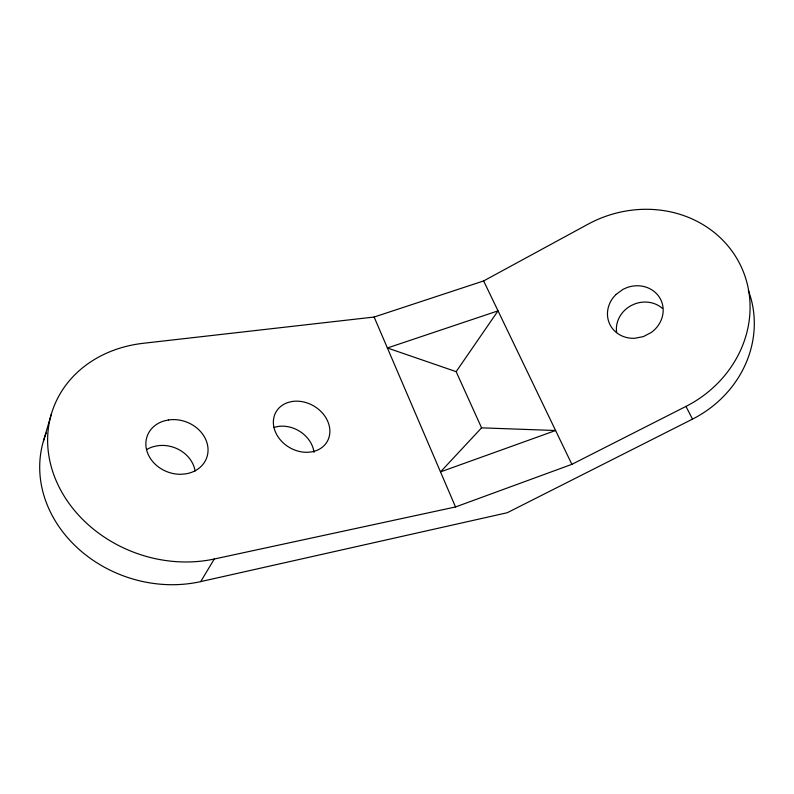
<?xml version="1.0" encoding="UTF-8"?>
<svg xmlns="http://www.w3.org/2000/svg" width="794" height="794" viewBox="0 0 794 794"><rect width="100%" height="100%" fill="white"/><g stroke="black" fill="none" stroke-linecap="round" stroke-linejoin="round"><path stroke-width="1.19" d="M43.452 441.047L51.382 413.972M46.231 433.038A122.881 105.503 19 0 0 75.43 546.004A122.881 105.503 19 0 0 200.743 581.595L214.261 559.016L455.528 506.959L571.869 464.341L685.966 406.409A113.274 103.419 -24.9 0 0 738.738 261.831A113.274 103.419 -24.9 0 0 587.957 224.236L483.635 280.937L374.133 317.034L143.248 343.296A126.941 107.24 20.2 0 0 52.791 471.815A126.941 107.24 20.2 0 0 214.261 559.016M456.153 371.652L498.027 310.861L387.393 347.98L456.153 371.652L481.571 427.847L555.592 430.517L440.501 471.894L481.571 427.847M748.345 290.425A109.403 100.481 -23.9 0 1 692.497 419.123L507.247 512.735L200.743 581.595M273.91 427.45L277.84 426.507A28.653 23.78 30 0 1 314.027 452.352M685.966 406.409L692.497 419.123M483.635 280.937L571.869 464.341M374.133 317.034L455.528 506.959M146.662 449.573A30.648 26.271 19.3 0 1 152.696 446.863L157.113 445.831A30.648 26.271 19.3 0 1 195.106 471.06M616.62 332.547A27.324 25.09 -24.1 0 1 631.359 305.462L635.25 303.755A27.324 25.09 -24.1 0 1 662.504 308.479M615.936 294.495L613.067 297.74A28.296 25.815 -25.1 0 0 610.229 325.113A28.296 25.815 -25.1 0 0 634.644 338.294L643.348 336.616L651.269 332.478A28.296 25.815 -25.1 0 0 660.33 298.842A28.296 25.815 -25.1 0 0 627.012 287.567L622.992 289.353L615.936 294.495M292.341 401.466L288.311 402.389A29.557 24.068 30.3 0 0 275.032 430.993A29.557 24.068 30.3 0 0 307.258 452.302L311.566 451.895A29.557 24.068 30.3 0 0 328.19 422.428A29.557 24.068 30.3 0 0 292.341 401.466M168.487 419.957L163.951 420.969A31.661 26.698 20.4 0 0 147.128 451.717A31.661 26.698 20.4 0 0 181.389 474.276L186.203 473.79A31.661 26.698 20.4 0 0 206.758 442.109A31.661 26.698 20.4 0 0 168.487 419.957"/></g></svg>
